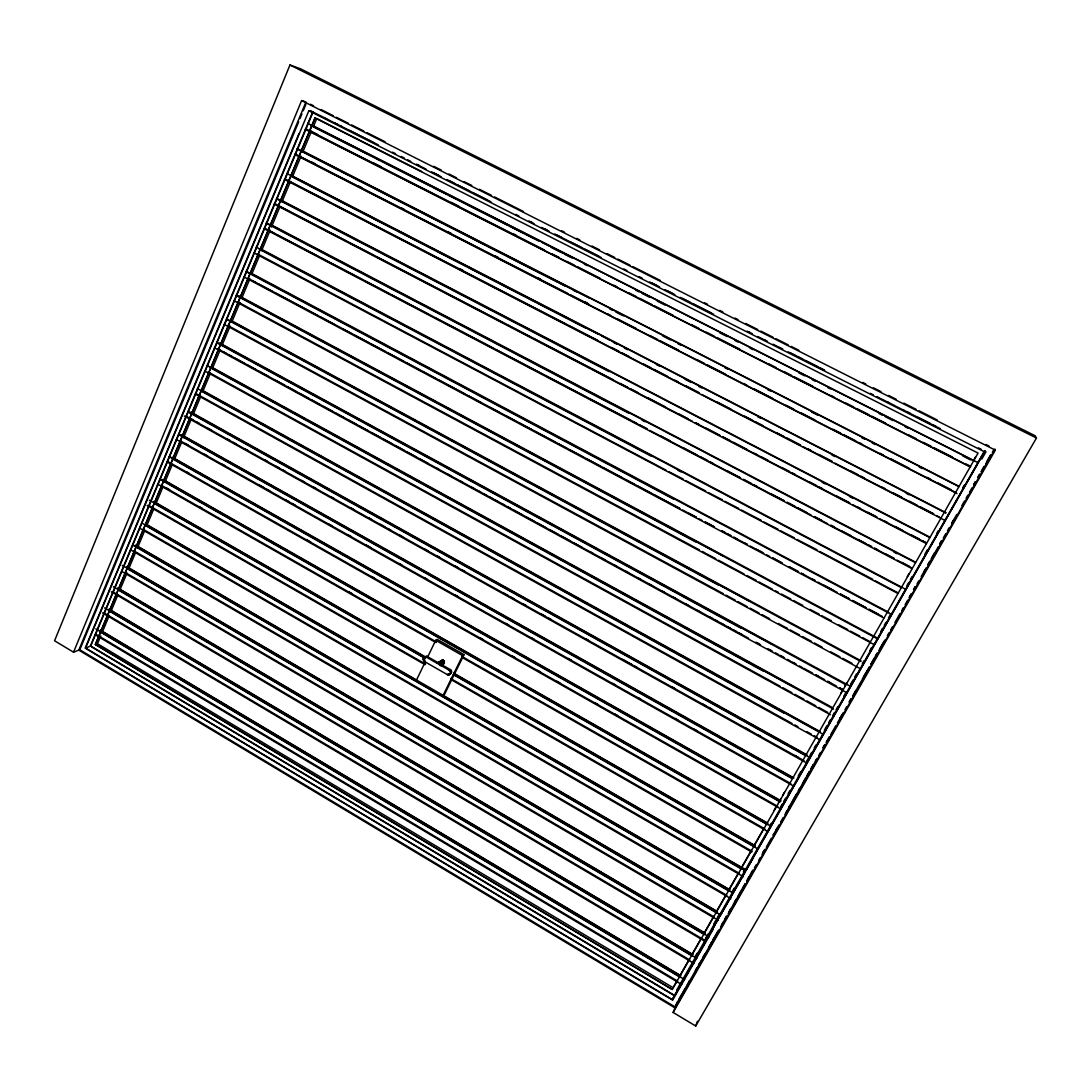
<?xml version="1.0" encoding="UTF-8"?>
<svg xmlns="http://www.w3.org/2000/svg" width="1091" height="1091" viewBox="0 0 1091 1091"><rect width="100%" height="100%" fill="white"/><g stroke="black" fill="none" stroke-linecap="round" stroke-linejoin="round"><path stroke-width="1.5" d="M423.158 659.414L424.194 657.287L427.004 656.359L450.228 669.547C453.488 671.333 450.01 676.134 447.146 674.524L424.508 661.555L423.158 659.414L424.194 658.746M443.519 663.969L444.419 662.114L443.26 660.273L438.255 663.123L442.741 660.055L443.71 660.614L438.759 663.328M449.547 674.524L450.583 672.397L449.247 670.256L426.567 657.273L424.754 657.041L423.199 658.787M883.355 642.626L883.519 641.931M880.355 647.959L880.519 647.249M867.086 670.624L866.895 671.374L869.527 666.792M856.026 689.935L853.871 694.135M852.848 695.976L853.08 695.185M839.661 718.942L839.906 718.096M828.792 737.925L829.31 736.67M815.468 761.191L816.013 759.909M812.563 766.318L812.863 765.391M802.512 783.883L802.826 782.929M799.389 789.338L799.717 788.37L798.053 791.261M789.188 807.067L789.775 805.731M786.338 812.127L786.679 811.118M776.233 829.692L776.833 828.328M773.396 834.724L773.778 833.674M763.4 852.112L763.795 851.035M677.579 1001.593L673.147 1012.462L695.717 1026.017L697.476 1021.258M747.88 879.278L748.685 877.409M738.075 896.325L738.716 894.893M735.307 901.248L736.125 899.339M713.214 939.746L713.882 938.26M711.346 942.61L710.855 943.851L712.423 941.124M699.126 963.967L698.622 965.235L700.94 961.171M688.789 982.391L689.498 980.85M695.717 1026.017L1036.45 438.036L1035.141 435.759L300.502 68.788L289.947 64.983L54.55 640.772L73.533 652.186L79.834 649.731M73.533 652.186L301.621 100.577L304.58 101.504M305.957 101.94L78.797 650.141L675.002 1007.907L995.087 449.124M298.689 121.756L79.793 649.8L674.838 1006.802L718.874 929.914M299.984 118.619L301.948 113.9M303.243 110.764L305.848 104.477M299.002 133.538L85.221 648.109L672.67 1000.133L713.214 929.191M672.288 999.574L984.846 451.074L672.288 999.574L85.589 648.027L308.848 110.737L311.658 111.582M90.348 646.117L312.381 112.782M85.589 648.027L90.717 646.022L313.062 112.005M95.34 644.576L315.026 117.978L95.34 644.576L672.274 989.496L978.054 453.079L315.026 117.978M100.767 635.876L97.494 643.731L673.052 987.669L677.266 980.277M102.09 632.725L109.305 615.433M110.614 612.283L117.842 594.99M119.819 590.272L127.033 572.966M129.011 568.247L135.57 552.523M137.534 547.805L144.762 530.512M146.739 525.794L153.954 508.501M155.931 503.783L163.145 486.477M165.123 481.758L172.337 464.466M174.315 459.747L181.529 442.441M183.506 437.723L191.389 418.862M193.352 414.144L200.58 396.838M203.199 390.551L210.427 373.258M212.39 368.54L220.273 349.665M222.237 344.947L230.119 326.073M232.097 321.354L239.965 302.493M241.943 297.775L249.825 278.901M251.789 274.182L259.672 255.308M261.635 250.589L270.173 230.146M271.482 227.01L280.019 206.554M281.996 201.849L290.533 181.392M292.497 176.687L301.034 156.231M303.012 151.526L311.535 131.07M313.512 126.365L316.799 118.496L421.671 171.505M672.274 989.496L95.64 644.454M416.517 679.979L425.381 661.678M427.604 657.096L435.718 640.308L437.218 639.367L464.043 654.627L444.596 694.217L443.137 695.322L462.611 655.623L464.043 654.627M679.802 975.845L689.062 959.575M691.585 955.143L700.858 938.887M704.227 932.982L713.582 916.481M716.105 912.049L726.129 894.552M728.652 890.12L737.925 873.864M741.294 867.945L751.399 850.216M753.922 845.784L764.027 828.042M774.146 810.313L775.892 807.163M778.36 802.921L780.883 798.489M782.561 795.53L784.32 792.38M840.684 693.549L842.416 690.439M844.898 686.157L846.63 683.061M907.235 576.798L908.939 573.73M973.786 460.034L975.463 457.02M695.349 956.234L697.04 953.275M705.482 938.505L708.004 934.073M713.909 923.736L715.601 920.777M717.278 917.831L718.969 914.872M731.611 892.711L734.148 888.279M743.421 872.036L745.112 869.077M769.564 826.242L771.255 823.282M780.529 807.04L782.22 804.081M783.897 801.135L785.588 798.176M788.111 793.743L789.802 790.784M798.23 776.015L800.767 771.582M806.672 761.245L808.349 758.3M810.04 755.34L811.731 752.381M814.254 747.949L815.945 745.003M824.373 730.234L826.91 725.801M828.587 722.842L830.278 719.883M832.815 715.451L834.492 712.505M836.183 709.545L837.874 706.6M843.779 696.249L845.457 693.303M850.516 684.439L853.053 680.007M854.73 677.047L856.421 674.102M862.326 663.751L864.017 660.805M869.909 650.468L871.6 647.509M880.873 631.253L882.564 628.307M884.255 625.348L885.933 622.402M888.469 617.97L890.147 615.01M907.016 585.472L908.708 582.512M910.399 579.553L912.076 576.607M924.732 554.446L927.255 550.014M936.528 533.772L938.219 530.812M962.671 487.977L964.362 485.018M676.693 990.096L984.764 450.583M675.343 994.256L688.844 970.622M690.535 967.662L692.226 964.717M693.903 961.757L696.44 957.325M698.131 954.38L715 924.841M716.692 921.881L718.383 918.922M720.06 915.976L744.539 873.141M746.217 870.182L752.967 858.372M981.791 459.134L986.019 451.742M679.134 998.947L681.807 994.201M682.461 993.124L685.189 988.296M686.484 986.428L689.417 980.904M695.335 970.567L697.026 967.622M703.095 957.025L704.745 954.134M708.632 947.438L710.186 944.711M713.105 939.556L715.641 935.123M716.187 934.155L717.851 931.25M721.56 924.786L723.306 921.813M724.942 918.867L726.633 915.922M729.17 911.49L730.997 908.38M733.37 904.234L735.743 900.075M739.316 893.761L741.853 889.329M742.425 888.347L745.112 883.724M746.708 880.942L750.676 874.327M751.099 873.195L752.858 870.127M763.004 852.412L764.696 849.453M789.216 806.617L793.089 799.948M793.593 798.98L796.403 794.153M803.399 781.852L806.181 777.092M806.685 776.124L809.522 771.173M810.777 768.964L813.231 764.682M823.05 747.54L824.741 744.58M826.242 742.385L828.151 739.03M840.302 717.81L842.238 714.441M849.221 701.827L850.966 698.799M862.354 678.902L866.186 672.206M870.809 664.228L874.846 657.15M875.487 655.964L877.178 653.004M880.71 647.263L882.701 643.785M909.417 597.132L911.435 593.599M913.549 589.495L915.24 586.535M923.641 572.298L925.004 569.911M927.759 564.756L929.437 561.824M931.128 558.878L934.878 552.251M939.774 543.7L941.465 540.754M951.802 523.107L954.598 518.239M973.608 484.677L975.286 481.663M978 476.931L979.595 474.149M981.232 471.721L984.027 466.416M986.769 461.698L990.519 455.083M720.565 926.955L722.256 924.009M723.578 921.731L726.497 916.604M728.188 913.658L733.261 904.78M734.952 901.821L740.884 891.47M742.576 888.51L745.126 884.078M746.817 881.119L752.735 870.768M754.44 867.809L756.131 864.863M758.668 860.417L760.359 857.471M762.05 854.512L763.755 851.553M766.291 847.121L771.364 838.243M773.055 835.283L778.988 824.932M780.679 821.973L783.229 817.541M784.92 814.582L789.993 805.717M792.543 801.271L797.616 792.407M799.308 789.448L805.24 779.097M806.931 776.137L809.467 771.705M811.172 768.746L817.091 758.395M818.782 755.436L820.487 752.49M823.023 748.044L824.714 745.085M826.405 742.139L829.051 737.543M830.646 734.734L835.72 725.87M837.411 722.91L843.343 712.559M845.034 709.6L846.725 706.641M849.275 702.209L850.966 699.249M852.657 696.29L855.276 691.735M856.885 688.898L861.972 680.034M863.663 677.075L869.595 666.724M871.286 663.764L873.823 659.332M875.514 656.373L877.219 653.414M878.91 650.454L881.446 646.022M882.005 645.081L884.828 640.103M887.378 635.671L889.07 632.712M890.761 629.752L892.452 626.807M894.988 622.361L900.075 613.497M901.766 610.537L903.457 607.578M905.162 604.619L907.698 600.186M909.226 597.541L911.08 594.268M913.617 589.836L915.322 586.876M917.013 583.917L918.704 580.957M921.24 576.525L926.327 567.661M928.018 564.702L930.555 560.269M932.246 557.31L933.951 554.351M935.642 551.391L938.342 546.714M939.869 544L941.56 541.041M943.265 538.081L945.802 533.649M947.493 530.69L949.184 527.73M951.72 523.298L953.425 520.339M955.116 517.379L956.807 514.42M961.894 505.556L964.43 501.124M966.121 498.164L967.812 495.205M969.504 492.246L972.054 487.813M973.745 484.854L975.436 481.895M977.972 477.463L979.663 474.503M981.368 471.544L984.437 466.225M985.596 464.152L990.683 455.274M992.374 452.329L994.065 449.369M673.147 1012.462L995.333 450.16L301.621 100.577M424.767 657L426.39 656.277M448.987 674.784L451.333 672.915M447.146 674.524L450.528 673.815M450.583 672.397L451.579 671.688M447.746 674.77L448.728 674.061M448.374 674.865L449.356 674.156M450.556 673.038L451.538 672.329M450.188 671.156L451.169 670.447M450.46 671.756L451.442 671.047M449.765 670.638L450.747 669.942M449.247 670.256L450.228 669.547M441.023 664.992L444.392 662.673M440.859 665.51L444.214 663.192M440.791 665.742L443.914 663.628M439.823 664.637L444.31 661.569M439.946 665.196L444.419 662.114M439.591 664.119L444.064 661.051M437.164 663.123L442.741 660.055M437.709 663.042L442.196 659.987L443.71 660.614M423.976 661.16L425.013 660.478M423.294 660.055L424.317 659.373M425.981 657.027L427.004 656.359M426.567 657.273L427.604 656.605M423.731 657.682L425.231 656.605M423.39 658.187L424.426 657.518M289.947 64.983L1036.45 438.036M310.526 104.245L313.567 105.772M321.163 109.605L333.341 115.741M336.383 117.269L348.547 123.406M351.588 124.933L363.767 131.07M366.808 132.597L385.068 141.789M433.741 166.323L441.35 170.155M448.96 173.987L456.556 177.819M464.166 181.651L471.776 185.484M479.385 189.316L491.55 195.439M494.591 196.98L523.503 211.545M561.524 230.706L564.565 232.233M576.744 238.37L579.785 239.897M591.949 246.02L599.559 249.853M607.169 253.685L614.779 257.517M617.82 259.058L629.984 265.181M633.025 266.722L660.41 280.51M704.527 302.739L707.568 304.28M719.746 310.403L722.788 311.944M734.952 318.067L737.993 319.608M745.603 323.441L757.768 329.564M760.809 331.105L772.987 337.228M776.028 338.769L788.193 344.892M791.234 346.433L798.844 350.266M862.736 382.45L865.777 383.977M873.386 387.81L880.996 391.642M888.606 395.474L896.202 399.306M903.812 403.138L915.99 409.275M919.031 410.802L937.278 420.008M985.964 444.528L989.005 446.069M319.145 115.073L326.741 118.919M334.351 122.751L341.947 126.583M349.543 130.415L378.427 144.994M401.215 156.504L404.256 158.031M416.421 164.168L419.462 165.709M431.613 171.846L439.223 175.678M446.819 179.51L454.415 183.356M457.456 184.884L469.621 191.02M472.648 192.561L490.895 201.767M528.89 220.941L531.931 222.469M544.095 228.605L547.123 230.146M554.733 233.979L562.329 237.811M569.925 241.656L582.089 247.793M585.131 249.321L598.809 256.221M651.995 283.074L659.605 286.906M667.201 290.751L674.797 294.584M682.393 298.416L690.003 302.248M693.03 303.789L711.277 312.994M749.272 332.169L752.313 333.71M764.464 339.846L767.505 341.374M779.67 347.511L782.711 349.052M790.307 352.884L802.471 359.021M805.513 360.548L817.664 366.685M820.705 368.226L823.746 369.754M876.946 396.606L879.987 398.147M887.583 401.979L895.179 405.811M902.775 409.643L910.371 413.489M917.981 417.321L930.132 423.458M933.173 424.985L936.214 426.526M310.335 110.696L317.945 114.541M325.554 118.387L337.719 124.524M340.774 126.065L374.254 142.962M392.515 152.181L395.556 153.722M407.734 159.859L410.775 161.4M418.385 165.232L425.995 169.078M433.604 172.923L441.214 176.756M448.824 180.601L486.859 199.803M515.784 214.395L518.825 215.936M530.99 222.073L534.045 223.614M541.654 227.46L549.264 231.292M556.874 235.138L601.005 257.408M623.834 268.931L626.875 270.473M639.04 276.609L642.094 278.15M649.704 281.996L657.314 285.828M664.91 289.674L672.52 293.506M680.129 297.352L713.609 314.249M747.09 331.146L750.144 332.687M757.74 336.533L765.35 340.365M772.96 344.211L780.57 348.043M788.179 351.888L795.789 355.734M798.83 357.262L824.701 370.326M870.359 393.36L873.4 394.901M881.01 398.747L888.62 402.579M896.229 406.425L903.839 410.271M906.88 411.798L940.36 428.695M978.409 447.896L981.45 449.437M308.848 110.737L985.023 452.097M311.999 125.22L978.313 462.802M307.676 123.31L973.813 460.838M312.026 125.888L353.075 146.685M360.671 150.531L368.281 154.39M375.877 158.236L378.918 159.777M386.514 163.636L430.604 185.975M433.645 187.516L445.81 193.68M448.851 195.221L456.461 199.08M468.612 205.231L508.147 225.264M511.188 226.805L523.353 232.969M526.394 234.51L533.99 238.37M541.6 242.216L549.196 246.075M552.237 247.616L570.484 256.862M310.73 125.52L538.722 241.056M550.887 247.221L561.524 252.621M564.565 254.162L572.161 258.008M584.326 264.172L587.367 265.713M635.998 290.356L639.04 291.897M642.081 293.438L649.677 297.298M657.287 301.143L664.883 305.003M719.596 332.728L727.206 336.574M734.802 340.433L737.843 341.974M749.994 348.138L753.035 349.679M798.639 372.781L804.722 375.863M812.318 379.709L815.359 381.25M827.523 387.414L830.565 388.955M879.196 413.612L882.237 415.153M885.278 416.694L892.874 420.54M905.039 426.704L908.08 428.245M962.794 455.97L970.39 459.829M311.535 131.466L317.604 134.548M373.79 163.064L381.386 166.923M451.238 202.381L458.82 206.226M513.493 233.979L516.52 235.52M305.685 128.806L544.027 249.784M551.61 253.644L559.206 257.49M566.802 261.349L574.384 265.195M577.425 266.736L600.2 278.3M613.851 285.228L616.892 286.769M629.043 292.934L636.626 296.793M639.667 298.334L651.804 304.498M654.845 306.039L673.065 315.285M691.285 324.532L698.867 328.391M706.463 332.237L714.046 336.096M717.087 337.637L739.862 349.188M768.705 363.835L776.287 367.681M783.883 371.54L791.48 375.386M794.507 376.94L812.727 386.187M830.947 395.433L833.974 396.974M846.125 403.138L853.721 406.984M856.749 408.525L868.9 414.689M871.927 416.23L885.592 423.172M908.367 434.723L915.963 438.582M923.545 442.428L931.141 446.287M934.169 447.828L952.388 457.074M966.053 464.016L970.608 466.321M309.517 131.22L970.226 466.634M305.194 129.324L970.267 466.989M301.539 150.381L958.989 486.286M297.216 148.526L958.989 486.668M303.08 151.799L306.121 153.354M309.148 154.908L337.978 169.637M341.019 171.192L348.602 175.065M356.198 178.951L359.225 180.492M362.267 182.047L395.651 199.108M398.679 200.662L406.275 204.535M409.302 206.09L442.687 223.15M445.728 224.691L453.31 228.578M460.893 232.451L485.181 244.861M488.209 246.416L500.346 252.607M507.942 256.494L542.841 274.332M550.423 278.205L558.019 282.078M561.047 283.633L589.876 298.361M297.229 149.167L565.738 286.401M573.32 290.274L576.362 291.815M609.733 308.876L612.76 310.43M615.801 311.985L623.384 315.858M662.823 336.014L670.406 339.887M678.002 343.774L681.029 345.315M725.024 367.803L728.052 369.358M767.505 389.514L770.532 391.055M811.486 411.989L817.554 415.098M861.549 437.573L864.59 439.127M872.173 443.001L875.2 444.555M919.195 467.043L922.236 468.598M311.699 162.013L314.726 163.555M358.68 186.056L361.707 187.611M401.12 207.781L404.147 209.322M448.101 231.824L451.129 233.379M495.082 255.867L498.123 257.421M537.522 277.591L540.55 279.146M584.503 301.648L587.531 303.189M295.238 153.954L567.961 293.561M571.002 295.102L589.181 304.416M607.36 313.717L610.387 315.272M617.97 319.145L636.148 328.459M649.786 335.442L657.355 339.315M660.382 340.869L678.575 350.17M696.754 359.485L704.322 363.358M707.363 364.912L725.542 374.213M743.721 383.527L746.749 385.068M754.331 388.955L772.51 398.256M786.147 405.238L793.716 409.111M801.299 412.998L814.936 419.98M833.115 429.281L840.697 433.168M843.725 434.709L855.849 440.914M858.876 442.469L861.904 444.023M880.082 453.324L883.11 454.879M890.692 458.752L908.871 468.066M927.05 477.367L930.091 478.922M937.66 482.795L951.297 489.777M299.084 156.327L955.484 492.368M294.747 154.472L957.012 493.555M291.174 175.31L945.87 512.62M286.851 173.496L945.842 513.056M291.202 175.951L306.353 183.752M309.38 185.32L316.949 189.22M324.532 193.121L348.765 205.613M351.793 207.167L359.362 211.068M362.389 212.636L391.164 227.46M398.747 231.36L422.981 243.852M426.008 245.407L433.577 249.307M436.605 250.875L465.38 265.699M468.421 267.268L497.196 282.092M500.224 283.66L524.457 296.138M527.485 297.707L535.054 301.607M538.081 303.162L566.87 317.999M574.439 321.9L598.673 334.378M601.7 335.946L609.269 339.846M612.296 341.415L615.338 342.969M291.406 176.469L585.144 327.846M613.919 342.669L616.947 344.238M624.516 348.138L627.543 349.693M656.305 364.517L659.332 366.085M685.08 379.341L691.135 382.464M698.704 386.364L701.731 387.932M757.754 416.803L760.782 418.358M831.942 455.042L834.97 456.597M906.144 493.268L909.171 494.837M460.17 268.904L463.198 270.459M284.887 178.869L597.936 340.447M611.546 347.47L619.102 351.37M622.129 352.939L629.684 356.839M643.295 363.862L650.863 367.762M653.891 369.331L667.501 376.354M675.056 380.254L678.084 381.823M685.639 385.723L699.249 392.746M717.401 402.115L731.011 409.139M744.621 416.162L752.19 420.062M755.204 421.631L762.773 425.531M776.383 432.554L783.938 436.455M786.966 438.023L800.576 445.046M808.145 448.947L811.159 450.515M818.727 454.415L832.338 461.438M850.489 470.807L858.044 474.708M861.072 476.262L864.099 477.831M882.237 487.2L885.265 488.754M892.833 492.655L901.902 497.346M909.458 501.246L917.026 505.147M920.054 506.715L933.664 513.738M290.247 181.992L331.105 203.076M334.132 204.644L565.643 324.15M568.656 325.704L698.785 392.883M701.813 394.451L800.167 445.223M803.194 446.778L831.942 461.616M834.97 463.184L933.323 513.956M936.351 515.511L939.378 517.079M284.396 179.401L945.42 520.666M280.919 200.035L929.846 537.113M276.569 198.248L929.805 537.618M276.582 198.862L609.078 371.622M822.178 482.358L825.205 483.927M849.384 496.487L852.412 498.055M274.632 203.567L612.76 379.532M620.315 383.459L627.857 387.387M630.871 388.955L638.426 392.883M647.481 397.588L665.592 407.025M679.175 414.089L688.244 418.808M695.785 422.735L698.799 424.304M706.354 428.231L719.937 435.295M722.951 436.864L730.506 440.791M733.52 442.373L747.103 449.437M754.658 453.365L757.672 454.933M760.7 456.515L768.241 460.443M781.824 467.507L789.379 471.435M792.393 473.003L795.421 474.571M809.004 481.649L816.545 485.577M819.573 487.145L822.587 488.713M836.17 495.791L849.753 502.856M857.308 506.783L860.322 508.351M867.877 512.279L876.932 516.998M884.474 520.925L887.501 522.494M895.043 526.421L902.584 530.349M911.653 535.067L919.195 538.995M922.209 540.563L925.236 542.132M278.478 205.872L346.447 241.247M349.475 242.816L373.64 255.389M376.654 256.971L503.537 322.991M506.551 324.572L530.717 337.146M533.744 338.715L589.631 367.803M592.645 369.372L692.335 421.249M695.349 422.831L719.514 435.404M722.542 436.973L849.412 503.006M852.426 504.574L876.605 517.148M879.619 518.73L926.436 543.086M274.127 204.099L926.395 543.604M270.732 224.528L915.499 562.165M266.368 222.782L915.431 562.711M266.395 223.382L628.484 413.039M642.053 420.158L645.067 421.74M894.006 552.128L897.02 553.71M264.458 228.033L636.653 423.294M639.667 424.876L647.195 428.831M660.764 435.936L669.806 440.682M683.361 447.801L696.931 454.92M699.945 456.488L707.473 460.443M710.486 462.025L713.5 463.607M727.07 470.726L740.625 477.844M743.639 479.413L751.167 483.368M754.181 484.95L757.195 486.531M770.764 493.65L784.32 500.769M787.334 502.337L794.875 506.292M797.889 507.874L806.931 512.62M814.459 516.575L822 520.53M831.042 525.262L834.056 526.844M841.584 530.799L850.625 535.545M858.153 539.5L865.695 543.454M868.709 545.036L871.723 546.618M874.737 548.187L877.75 549.769M885.278 553.723L894.32 558.469M901.862 562.424L909.389 566.379M269.832 231.101L274.359 233.474M277.373 235.056L318.081 256.412M321.095 257.994L361.803 279.364M364.817 280.946L388.941 293.602M391.955 295.184L428.149 314.167M435.677 318.122L492.982 348.179M495.996 349.761L542.732 374.281M545.745 375.863L586.453 397.219M589.467 398.801L630.189 420.158M633.203 421.74L646.772 428.858M649.786 430.44L740.243 477.899M743.257 479.481L783.979 500.851M786.993 502.433L811.118 515.088M814.131 516.67L827.701 523.789M830.715 525.371L871.423 546.727M874.437 548.309L894.034 558.592M897.047 560.174L912.131 568.084M263.967 228.578L912.049 568.643M260.64 248.816L905.816 589.358M256.276 247.098L901.207 587.572M259.317 249.28L650.891 456.024M678.002 470.344L681.016 471.926M257.394 253.889L666.165 470.248M669.165 471.844L683.102 479.004M685.721 480.599L705.659 490.936M708.304 492.532L722.201 499.678M724.86 501.287L738.757 508.433M741.416 510.043L761.313 520.366M764 521.989L777.869 529.108M780.556 530.744L794.412 537.863M797.112 539.5L816.982 549.796M819.682 551.446L872.636 579.226M875.377 580.889L897.961 592.836M253.889 252.839L897.852 593.436M250.644 272.873L888.742 612.337M246.266 271.195L891.62 614.588M246.293 271.768L673.311 499.01M248.898 278.75L679.898 508.447M688.912 513.261L696.426 517.257M705.427 522.057L714.441 526.858M721.956 530.867L724.956 532.463M727.956 534.058L730.97 535.667M733.97 537.263L736.971 538.872M744.485 542.868L747.485 544.464M756.499 549.278L762.5 552.469M773.014 558.074L782.029 562.874M789.529 566.884L798.544 571.684M801.544 573.28L804.544 574.889M812.059 578.885L815.059 580.48M824.073 585.294L833.088 590.095M840.588 594.09L849.603 598.891M852.603 600.5L866.118 607.701M869.132 609.296L878.132 614.097M252.785 280.96L255.785 282.555M258.799 284.165L272.314 291.365M275.327 292.974L317.399 315.394M320.399 317.004L335.428 325.009M342.942 329.018L351.957 333.819M354.97 335.414L368.485 342.629M371.499 344.224L385.014 351.438M388.028 353.034L403.056 361.053M406.057 362.648L419.585 369.863M422.585 371.458L436.114 378.672M439.114 380.268L464.657 393.892M467.671 395.488L481.199 402.702M490.214 407.502L499.228 412.303M506.742 416.312L515.757 421.112M518.757 422.722L532.285 429.922M535.286 431.531L554.828 441.937M557.828 443.546L566.843 448.346M569.857 449.956L583.371 457.156M586.385 458.765L599.914 465.966M602.914 467.575L622.443 477.981M625.457 479.59L634.471 484.39M637.471 485.986L651 493.2M654 494.796L679.557 508.42M682.557 510.015L696.085 517.229M699.086 518.825L702.086 520.434M705.1 522.03L714.114 526.844M721.628 530.84L730.643 535.654M733.643 537.249L747.171 544.464M750.185 546.059L763.7 553.273M766.714 554.869L769.714 556.465M772.714 558.074L781.742 562.874M789.243 566.884L798.271 571.684M801.271 573.293L814.8 580.494M817.8 582.103L837.342 592.508M840.343 594.118L849.357 598.918M852.357 600.527L865.886 607.728M868.9 609.337L882.414 616.538M243.893 276.896L883.792 617.997M239.215 295.92L877.819 638.29M242.27 298.088L252.785 303.721M255.785 305.344L315.858 337.542M318.858 339.165L344.388 352.843M347.388 354.452L360.903 361.707M363.917 363.317L435.991 401.965M439.005 403.575L464.534 417.267M467.534 418.876L556.137 466.389M559.138 467.998L647.74 515.511M650.754 517.12L659.755 521.948M662.769 523.557L722.828 555.769M236.338 295.088L877.641 638.971M236.379 295.647L695.717 541.995M237.497 301.798L699.29 549.823M702.29 551.432L705.291 553.042M706.477 553.778L715.778 558.674M718.478 560.229L743.994 573.921M746.994 575.543L756.268 580.426M758.995 581.98L772.496 589.235M775.496 590.845L778.497 592.454M781.497 594.077L790.743 598.945M793.498 600.514L802.744 605.382M809.999 609.378L819.232 614.247M822 615.829L831.233 620.684M838.515 624.693L847.721 629.548M850.516 631.144L859.722 635.985M862.517 637.58L870.018 641.617M233.992 300.734L874.355 644.74M230.883 320.372L861.017 660.778M232.438 321.722L415.371 420.567M418.371 422.19L427.372 427.045M430.372 428.668L631.294 537.236M634.294 538.859L671.783 559.11M674.784 560.733L683.784 565.588M686.785 567.211L749.749 601.236M226.505 318.777L860.813 661.514M226.546 319.322L718.151 584.981M227.678 325.432L723.183 593.599M725.91 595.127L735.157 600.077M737.898 601.605L747.13 606.569M750.131 608.178L759.118 613.047M762.104 614.669L769.591 618.72M778.347 623.506L787.552 628.443M790.334 629.984L799.526 634.921M802.526 636.544L811.513 641.399M814.5 643.022L821.987 647.072M830.783 651.873L839.947 656.796M842.757 658.364L851.921 663.273M224.173 324.368L860.554 668.838M219.646 342.997L850.325 686.28M221.187 344.333L363.098 421.59M366.085 423.213L375.045 428.095M378.031 429.718L585.662 542.759M588.649 544.382L597.609 549.264M600.596 550.887L609.569 555.769M612.556 557.392L772.387 644.399M216.754 342.247L845.634 684.63M216.809 342.779L740.584 627.98M223.341 351.793L226.328 353.429M229.328 355.052L232.315 356.689M235.301 358.325L244.275 363.221M247.275 364.844L256.249 369.74M259.235 371.376L268.209 376.272M275.696 380.35L284.669 385.232M287.656 386.869L296.629 391.764M299.63 393.401L308.603 398.283M311.59 399.92L320.563 404.816M323.563 406.438L332.537 411.334M335.523 412.971L344.497 417.867M347.497 419.49L356.471 424.385M359.457 426.022L368.431 430.918M371.431 432.541L380.404 437.436M383.391 439.073L392.365 443.969M395.351 445.592L404.338 450.488M407.325 452.124L416.298 457.02M419.285 458.643L428.272 463.539M435.745 467.616L438.732 469.253M447.705 474.149L450.706 475.771M459.679 480.667L462.666 482.304M471.639 487.2L474.64 488.823M477.626 490.459L480.613 492.082M483.613 493.718L486.6 495.355M489.6 496.978L492.587 498.614M495.573 500.251L498.573 501.874M501.56 503.51L504.547 505.133M507.547 506.77L510.533 508.406M513.52 510.029L522.507 514.925M525.494 516.561L534.467 521.457M537.454 523.08L546.427 527.976M549.428 529.612L558.401 534.508M561.388 536.131L570.361 541.027M573.361 542.663L582.335 547.546M589.808 551.623L592.808 553.26M601.782 558.156L604.769 559.792M613.742 564.674L616.742 566.311M625.716 571.207L628.702 572.843M637.676 577.725L640.676 579.362M649.65 584.258L652.636 585.881M661.61 590.776L664.596 592.413M673.583 597.309L676.57 598.932M685.543 603.828L688.53 605.464M697.517 610.36L700.504 611.983M709.477 616.879L712.464 618.515M715.464 620.138L718.451 621.775M721.437 623.411L724.438 625.034M727.424 626.67L730.425 628.307M733.411 629.93L736.398 631.566M739.398 633.189L742.385 634.826M755.845 642.163L758.845 643.799M767.819 648.695L770.805 650.318M779.779 655.214L782.765 656.85M791.752 661.746L794.739 663.369M803.712 668.265L812.686 673.161M815.673 674.797L824.66 679.693M827.646 681.316L836.62 686.212M839.606 687.848L842.607 689.471M217.941 348.861L748.576 638.221M757.549 643.104L760.536 644.74M769.51 649.622L772.496 651.259M775.483 652.882L778.469 654.518M781.47 656.141L784.456 657.778M787.443 659.4L790.43 661.037M793.43 662.673L796.416 664.296M799.403 665.933L802.39 667.556M815.85 674.893L818.836 676.529M827.81 681.411L830.797 683.048M839.756 687.93L842.757 689.567M214.45 347.784L846.875 692.717M211.49 367.04L832.297 707.486M211.531 367.558L280.155 405.197M283.128 406.834L292.088 411.73M295.061 413.366L304.021 418.276M306.994 419.912L369.644 454.279M372.631 455.915L381.577 460.825M384.564 462.461L393.51 467.371M396.497 469.007L405.443 473.903M408.429 475.54L441.241 493.541M444.228 495.178L794.753 687.425M207.085 365.512L833.551 709.136M210.14 367.681L763.045 670.992M208.299 372.086L779.956 686.144M782.943 687.78L791.902 692.703M794.889 694.34L803.835 699.263M806.822 700.899L815.782 705.822M818.768 707.459L827.714 712.382M204.808 371.008L830.346 714.728M201.917 390.087L820.377 731.734M201.971 390.592L339.001 466.293M341.988 467.944L587.749 603.732M590.736 605.369L775.428 707.418M778.415 709.068L817.145 730.465M197.498 388.587L823.091 734.257M200.539 390.728L784.129 713.241M195.753 393.469L791.957 723.415M794.889 724.915L797.916 726.701M806.863 731.652L811.336 734.134M814.309 735.784L817.295 737.434M195.248 394.042L819.914 739.793M190.939 412.098L807.081 754.945M190.993 412.589L226.696 432.459M229.669 434.109L652.132 669.206M655.105 670.87L738.402 717.223M741.389 718.874L787.497 744.539M790.47 746.189L805.349 754.481M188.007 411.457L809.767 757.522M188.061 411.948L805.063 755.395M190.175 418.317L193.148 419.967M196.121 421.631L199.094 423.281M208.013 428.258L210.986 429.909M227.323 439.018L230.296 440.682M233.269 442.332L236.242 443.996M245.161 448.96L248.134 450.624M264.486 459.734L267.459 461.384M276.364 466.362L279.337 468.012M282.31 469.675L285.283 471.326M301.634 480.435L304.607 482.099M313.526 487.063L316.499 488.727M331.364 497.005L334.323 498.669M350.675 507.779L353.648 509.429M368.513 517.72L371.486 519.371M380.404 524.348L384.864 526.83M387.837 528.48L390.81 530.144M399.715 535.108L402.688 536.772M424.985 549.196L427.958 550.846M436.877 555.824L439.85 557.474M454.702 565.765L457.675 567.415M462.134 569.911L465.107 571.561M503.756 593.095L508.215 595.577M511.174 597.241L514.147 598.891M523.066 603.869L526.039 605.519M540.904 613.81L545.364 616.292M548.337 617.956L551.31 619.606M585.485 638.658L588.458 640.322M622.647 659.373L631.553 664.337M634.526 666.001L637.499 667.651M671.688 686.703L674.661 688.366M702.89 704.104L705.863 705.754M708.836 707.418L711.809 709.068M745.999 728.12L748.958 729.784M757.877 734.748L760.85 736.411M795.039 755.463L798.012 757.113M186.275 416.298L804.012 760.632M184.284 416.026L806.617 763.004M181.529 434.736L793.907 777.938M183.083 436.045L737.216 746.639M740.189 748.303L792.189 777.447M178.583 434.136L792.107 778.06M178.651 434.613L791.875 778.415M185.238 443.41L188.197 445.087M204.535 454.251L207.495 455.915M222.346 464.248L225.305 465.912M259.453 485.072L263.899 487.568M266.872 489.245L269.832 490.909M286.169 500.073L289.129 501.737M292.102 503.401L295.075 505.078M329.209 524.239L332.182 525.903M348.506 535.067L351.466 536.731M366.317 545.064L370.763 547.573M398.965 563.392L401.938 565.07M424.194 577.562L427.167 579.226M455.37 595.059L458.343 596.722M505.829 623.384L508.801 625.061M531.072 637.553L534.031 639.217M568.179 658.378L571.139 660.055M612.706 683.375L615.665 685.053M637.935 697.544L640.908 699.208M675.043 718.383L678.002 720.046M694.34 729.211L697.299 730.875M179.824 440.573L790.866 783.611M176.36 439.482L793.457 785.997M172.201 457.184L780.856 800.712M172.269 457.647L517.993 652.8M520.966 654.477L780.638 801.039M169.255 456.611L780.529 801.708M172.283 458.752L778.81 801.203M186.302 471.707L189.261 473.385M306.38 539.581L310.826 542.104M371.608 576.457L374.568 578.135M454.62 623.397L457.579 625.075M479.822 637.635L482.781 639.312M512.429 656.073L515.402 657.75M537.631 670.324L540.604 672.001M556.901 681.22L559.874 682.898M595.454 703.013L598.413 704.691M614.724 713.909L617.683 715.587M167.537 461.343L777.815 806.385M167.046 461.929L780.406 808.786M162.941 479.44L767.955 823.282M164.482 480.722L526.735 686.621M529.68 688.312L726.333 800.085M729.293 801.762L766.25 822.764M159.995 478.908L770.532 826.01M160.063 479.358L767.341 824.646M435.718 640.308L462.611 655.623M166.678 488.072L169.651 489.75M199.258 506.619L202.217 508.297M348.806 591.745L351.779 593.436M394.71 617.874L397.67 619.565M161.263 485.277L436.455 641.944M461.602 656.264L764.9 828.942M157.8 484.172L436.005 642.599M462.639 657.764L767.478 831.356M153.763 501.505L425.64 657.082M453.72 673.161L755.149 845.648M153.845 501.942L425.585 657.464M455.124 674.374L754.931 845.961M149.331 500.155L425.463 658.228M453.515 674.293L754.754 846.725M153.831 503.142L425.408 658.609M453.447 674.674L757.495 848.73M149.14 505.651L425.49 664.064M450.624 678.466L752.094 851.28M147.162 505.392L425.054 664.719M451.66 679.966L751.713 852.016M146.153 524.239L745.398 869.5M146.235 524.676L416.203 680.239M442.755 695.54L742.248 868.095M141.707 522.93L744.989 870.632M144.735 525.057L741.839 869.227M210.318 567.688L213.263 569.379M143.016 529.23L739.412 873.427M139.553 528.099L743.462 876.728M135.666 545.091L729.879 889.751M137.221 546.373L729.674 890.038M132.679 544.668L732.388 892.629M132.761 545.077L729.238 891.197M133.988 550.914L726.851 895.384M130.538 549.796L730.888 898.684M126.706 566.611L717.428 911.53M126.788 567.02L717.237 911.803M122.247 565.356L719.91 914.435M126.761 568.343L716.76 912.976M125.056 572.434L714.4 917.122M121.606 571.302L718.423 920.436M117.842 587.954L705.072 933.078M117.923 588.349L704.881 933.351M113.382 586.726L709 936.91M117.869 589.699L704.418 934.578M113.259 592.045L704.991 940.401M111.282 591.772L704.609 941.138M109.045 609.119L692.84 954.448M109.141 609.501L692.649 954.693M104.572 607.919L696.74 958.321M109.073 610.905L692.158 955.961M104.463 613.197L689.839 960.039M102.499 612.924L693.835 963.38M100.317 630.107L680.716 975.627M100.413 630.475L680.552 975.872M95.844 628.934L684.575 979.541M100.345 631.921L680.007 977.168M95.749 634.171L677.702 981.191M95.244 634.771L681.711 984.559M90.717 646.022L674.129 995.169M91.808 646.99L674.497 995.728"/></g></svg>
